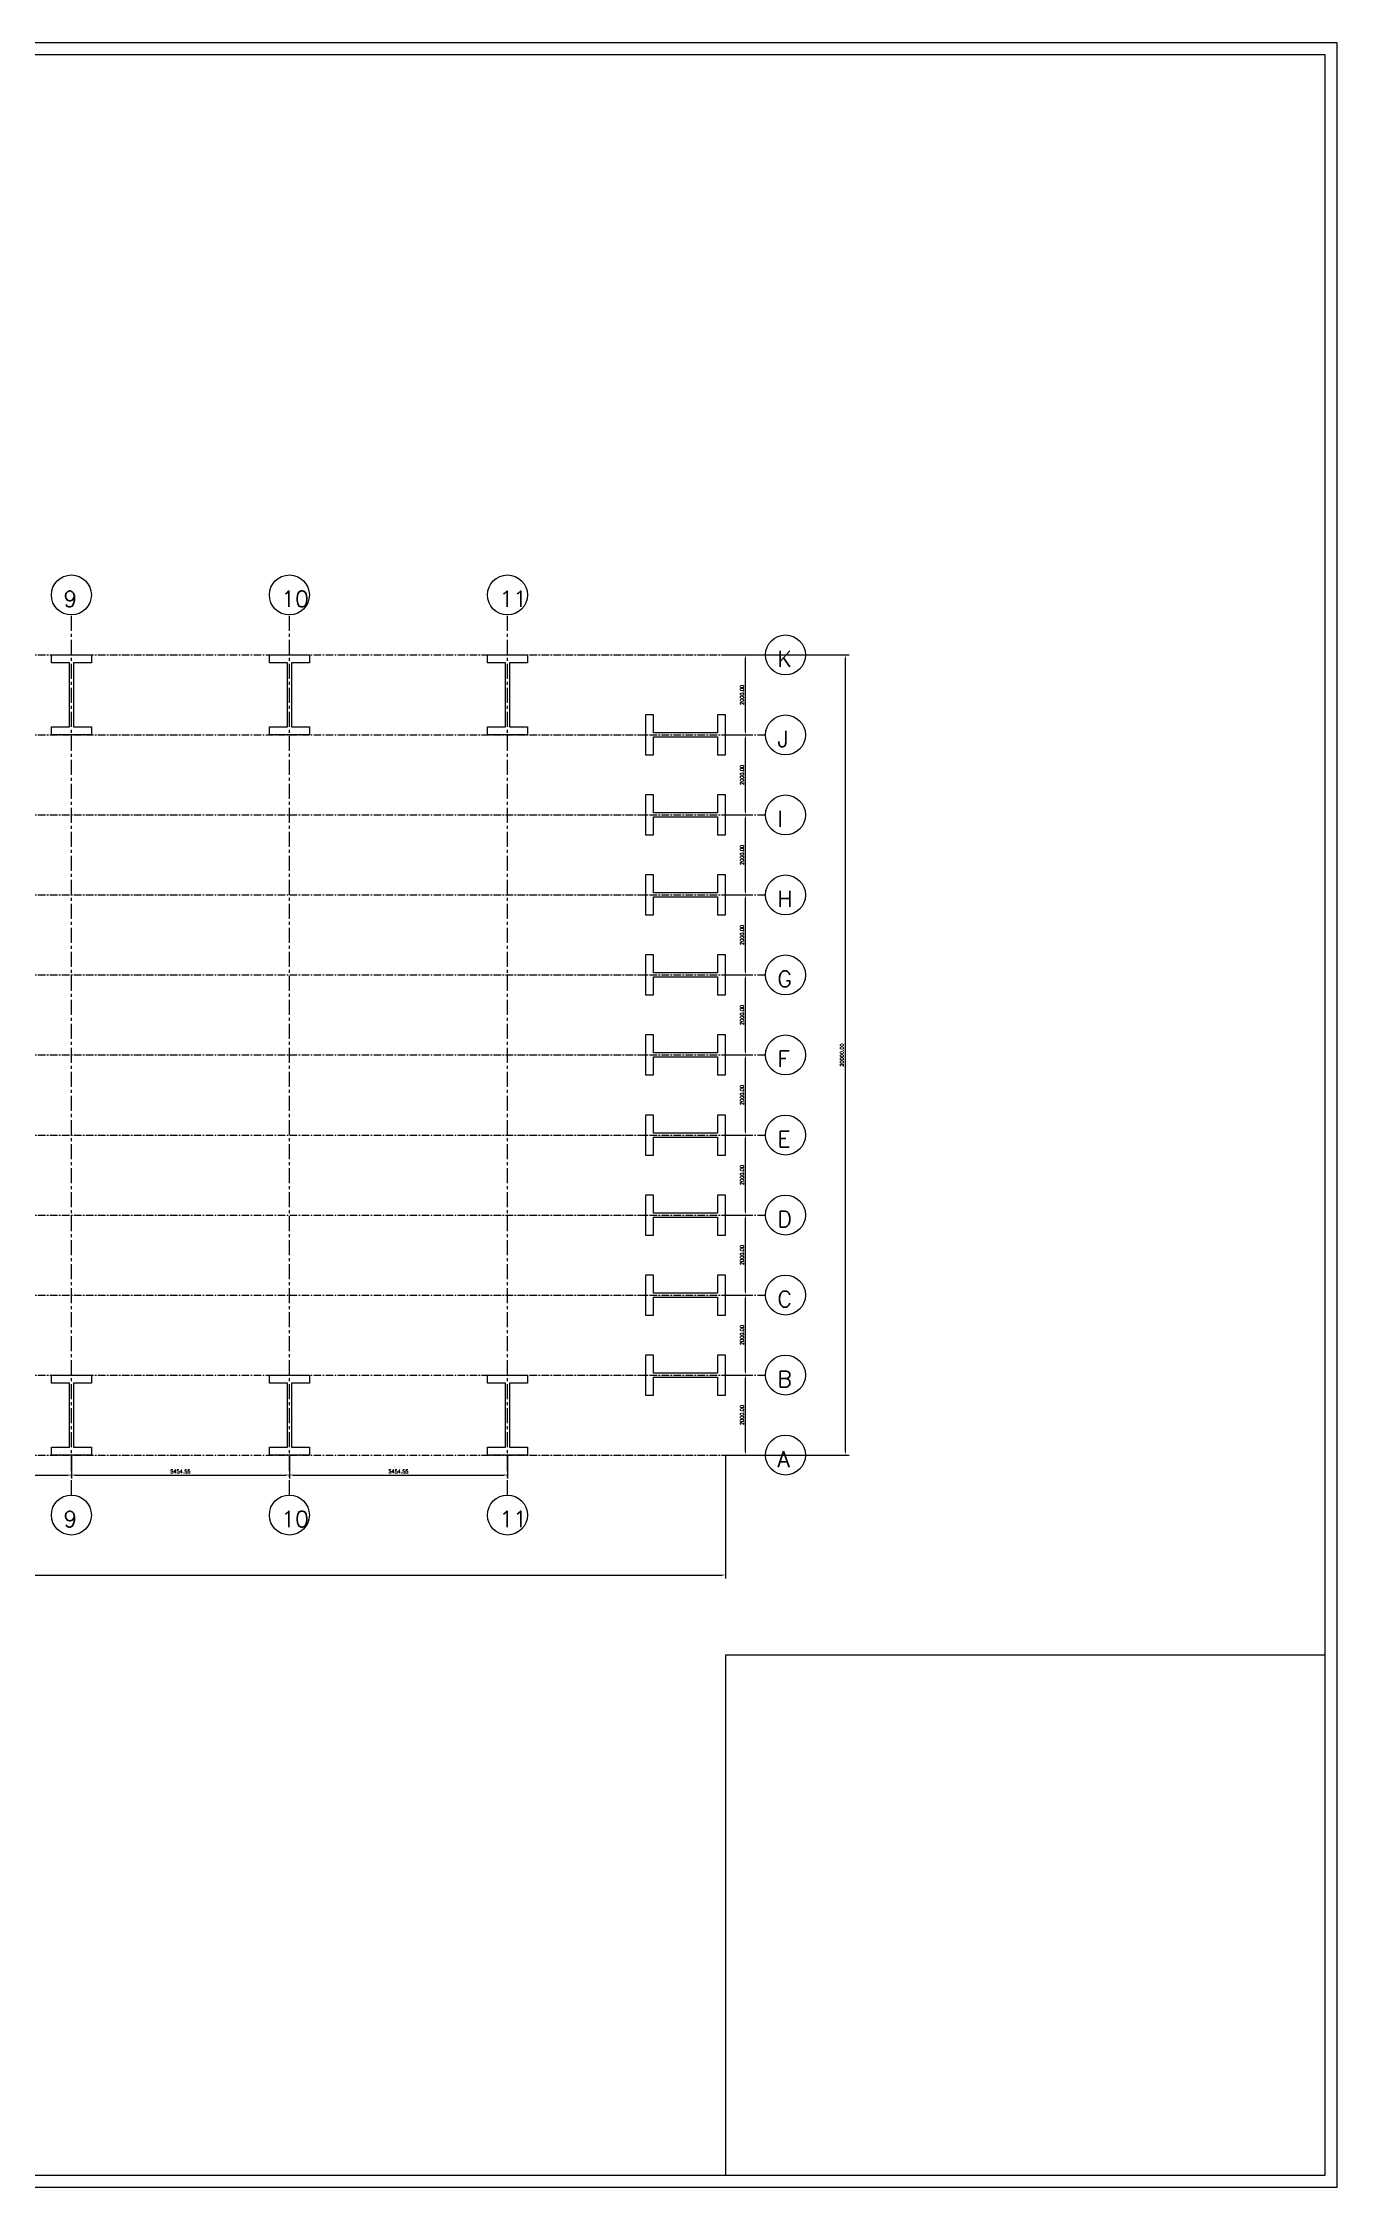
# Model space of a CAD drawing. Extents: x -8300 to 75300, y -18300 to 35300.
# Drawn here: x 42923 to 75300, y -18300 to 35300 of the extents above; entities that cross this region are included whole.
import ezdxf

# ---------------------------------------------------------------- set-up
doc = ezdxf.new("R2010")
doc.units = 0
doc.linetypes.add('Center', pattern=[2, 1.25, -0.25, 0.25, -0.25])
for name, color, linetype in [('Border', 3, 'Continuous'), ('Columns', 5, 'Continuous'), ('Dimensions', 6, 'Continuous'), ('Grids', 1, 'Continuous'), ('Text', 2, 'Continuous')]:
    doc.layers.add(name, color=color, linetype=linetype)
doc.styles.get("Standard").update_dxf_attribs({"font": 'simplex.shx'})
doc.dimstyles.new('karim', dxfattribs={"dimscale": 500, "dimtxt": 0.18, "dimasz": 0.18, "dimexe": 0.18, "dimexo": 0.0625, "dimgap": 0.09, "dimtad": 1, "dimzin": 0, "dimdsep": 46, "dimtxsty": 'Standard', "dimcen": 0.09, "dimadec": 0, "dimazin": 0, "dimtfac": 1, "dimtdec": 4, "dimtofl": 0, "dimtmove": 0, "dimatfit": 3, "dimfxl": 1, "dimtolj": 1, "dimtzin": 0, "dimarcsym": 0})

# ---------------------------------------------------------------- blocks, each defined once
blk = doc.blocks.new('*D8')
at = {"color": 0, "linetype": 'ByBlock', "lineweight": -2}
for p, q in [((38182, -31), (38182, -590)), ((38272, -500), (43546, -500)), ((43636, -31), (43636, -590))]:
    blk.add_line(p, q, dxfattribs=at)
at = {"color": 0}
for points in [[(38182, -500), (38272, -485), (38272, -515)], [(43636, -500), (43546, -515), (43546, -485)]]:
    blk.add_solid(points, dxfattribs=at)
at = {"layer": 'Defpoints'}
for p in [(38182, 0), (43636, 0), (43636, -500)]:
    blk.add_point(p, dxfattribs=at)
at = {"color": 0, "insert": (40909, -455), "char_height": 90, "attachment_point": 8}
blk.add_mtext('5454.55', dxfattribs=at)
blk = doc.blocks.new('Vertical Down I Column')
blk.add_polyline3d([(-500, 0, 0), (-500, 200, 0), (-50, 200, 0), (-50, 1800, 0), (-500, 1800, 0), (-500, 2000, 0), (500, 2000, 0), (500, 1800, 0), (50, 1800, 0), (50, 200, 0), (500, 200, 0), (500, 0, 0), (-500, 0, 0)], close=True)
blk = doc.blocks.new('*D9')
at = {"color": 0, "linetype": 'ByBlock', "lineweight": -2}
for p, q in [((43636, -31), (43636, -590)), ((43726, -500), (49001, -500)), ((49091, -31), (49091, -590))]:
    blk.add_line(p, q, dxfattribs=at)
at = {"color": 0}
for points in [[(43636, -500), (43726, -485), (43726, -515)], [(49091, -500), (49001, -515), (49001, -485)]]:
    blk.add_solid(points, dxfattribs=at)
at = {"layer": 'Defpoints'}
for p in [(43636, 0), (49091, 0), (49091, -500)]:
    blk.add_point(p, dxfattribs=at)
at = {"color": 0, "insert": (46364, -455), "char_height": 90, "attachment_point": 8}
blk.add_mtext('5454.55', dxfattribs=at)
blk = doc.blocks.new('*D10')
at = {"color": 0, "linetype": 'ByBlock', "lineweight": -2}
for p, q in [((49091, -31), (49091, -590)), ((49181, -500), (54455, -500)), ((54545, -31), (54545, -590))]:
    blk.add_line(p, q, dxfattribs=at)
at = {"color": 0}
for points in [[(49091, -500), (49181, -485), (49181, -515)], [(54545, -500), (54455, -515), (54455, -485)]]:
    blk.add_solid(points, dxfattribs=at)
at = {"layer": 'Defpoints'}
for p in [(49091, 0), (54545, 0), (54545, -500)]:
    blk.add_point(p, dxfattribs=at)
at = {"color": 0, "insert": (51818, -455), "char_height": 90, "attachment_point": 8}
blk.add_mtext('5454.55', dxfattribs=at)
blk = doc.blocks.new('Horizontal right I Column')
blk.add_polyline3d([(0, -500, 0), (200, -500, 0), (200, -50, 0), (1800, -50, 0), (1800, -500, 0), (2000, -500, 0), (2000, 500, 0), (1800, 500, 0), (1800, 50, 0), (200, 50, 0), (200, 500, 0), (0, 500, 0), (0, -500, 0)], close=True)
blk = doc.blocks.new('*D11')
at = {"color": 0, "linetype": 'ByBlock', "lineweight": -2}
for p, q in [((60031.25, 2000), (60590, 2000)), ((60500, 90), (60500, 1910)), ((60031.25, 0), (60590, 0))]:
    blk.add_line(p, q, dxfattribs=at)
at = {"color": 0}
for points in [[(60500, 2000), (60515, 1910), (60485, 1910)], [(60500, 0), (60485, 90), (60515, 90)]]:
    blk.add_solid(points, dxfattribs=at)
at = {"layer": 'Defpoints'}
for p in [(60000, 2000), (60500, 2000), (60000, 0)]:
    blk.add_point(p, dxfattribs=at)
at = {"color": 0, "insert": (60455, 1000), "char_height": 90, "attachment_point": 8, "rotation": 90}
blk.add_mtext('2000.00', dxfattribs=at)
blk = doc.blocks.new('*D12')
at = {"color": 0, "linetype": 'ByBlock', "lineweight": -2}
for p, q in [((60031.25, 4000), (60590, 4000)), ((60500, 2090), (60500, 3910)), ((60031.25, 2000), (60590, 2000))]:
    blk.add_line(p, q, dxfattribs=at)
at = {"color": 0}
for points in [[(60500, 4000), (60515, 3910), (60485, 3910)], [(60500, 2000), (60485, 2090), (60515, 2090)]]:
    blk.add_solid(points, dxfattribs=at)
at = {"layer": 'Defpoints'}
for p in [(60000, 4000), (60500, 4000), (60000, 2000)]:
    blk.add_point(p, dxfattribs=at)
at = {"color": 0, "insert": (60455, 3000), "char_height": 90, "attachment_point": 8, "rotation": 90}
blk.add_mtext('2000.00', dxfattribs=at)
blk = doc.blocks.new('*D13')
at = {"color": 0, "linetype": 'ByBlock', "lineweight": -2}
for p, q in [((60031.25, 6000), (60590, 6000)), ((60500, 4090), (60500, 5910)), ((60031.25, 4000), (60590, 4000))]:
    blk.add_line(p, q, dxfattribs=at)
at = {"color": 0}
for points in [[(60500, 6000), (60515, 5910), (60485, 5910)], [(60500, 4000), (60485, 4090), (60515, 4090)]]:
    blk.add_solid(points, dxfattribs=at)
at = {"layer": 'Defpoints'}
for p in [(60000, 6000), (60500, 6000), (60000, 4000)]:
    blk.add_point(p, dxfattribs=at)
at = {"color": 0, "insert": (60455, 5000), "char_height": 90, "attachment_point": 8, "rotation": 90}
blk.add_mtext('2000.00', dxfattribs=at)
blk = doc.blocks.new('*D14')
at = {"color": 0, "linetype": 'ByBlock', "lineweight": -2}
for p, q in [((60031.25, 8000), (60590, 8000)), ((60500, 6090), (60500, 7910)), ((60031.25, 6000), (60590, 6000))]:
    blk.add_line(p, q, dxfattribs=at)
at = {"color": 0}
for points in [[(60500, 8000), (60515, 7910), (60485, 7910)], [(60500, 6000), (60485, 6090), (60515, 6090)]]:
    blk.add_solid(points, dxfattribs=at)
at = {"layer": 'Defpoints'}
for p in [(60000, 8000), (60500, 8000), (60000, 6000)]:
    blk.add_point(p, dxfattribs=at)
at = {"color": 0, "insert": (60455, 7000), "char_height": 90, "attachment_point": 8, "rotation": 90}
blk.add_mtext('2000.00', dxfattribs=at)
blk = doc.blocks.new('*D15')
at = {"color": 0, "linetype": 'ByBlock', "lineweight": -2}
for p, q in [((60031.25, 10000), (60590, 10000)), ((60500, 8090), (60500, 9910)), ((60031.25, 8000), (60590, 8000))]:
    blk.add_line(p, q, dxfattribs=at)
at = {"color": 0}
for points in [[(60500, 10000), (60515, 9910), (60485, 9910)], [(60500, 8000), (60485, 8090), (60515, 8090)]]:
    blk.add_solid(points, dxfattribs=at)
at = {"layer": 'Defpoints'}
for p in [(60000, 10000), (60500, 10000), (60000, 8000)]:
    blk.add_point(p, dxfattribs=at)
at = {"color": 0, "insert": (60455, 9000), "char_height": 90, "attachment_point": 8, "rotation": 90}
blk.add_mtext('2000.00', dxfattribs=at)
blk = doc.blocks.new('*D16')
at = {"color": 0, "linetype": 'ByBlock', "lineweight": -2}
for p, q in [((60031.25, 12000), (60590, 12000)), ((60500, 10090), (60500, 11910)), ((60031.25, 10000), (60590, 10000))]:
    blk.add_line(p, q, dxfattribs=at)
at = {"color": 0}
for points in [[(60500, 12000), (60515, 11910), (60485, 11910)], [(60500, 10000), (60485, 10090), (60515, 10090)]]:
    blk.add_solid(points, dxfattribs=at)
at = {"layer": 'Defpoints'}
for p in [(60000, 12000), (60500, 12000), (60000, 10000)]:
    blk.add_point(p, dxfattribs=at)
at = {"color": 0, "insert": (60455, 11000), "char_height": 90, "attachment_point": 8, "rotation": 90}
blk.add_mtext('2000.00', dxfattribs=at)
blk = doc.blocks.new('*D17')
at = {"color": 0, "linetype": 'ByBlock', "lineweight": -2}
for p, q in [((60031.25, 14000), (60590, 14000)), ((60500, 12090), (60500, 13910)), ((60031.25, 12000), (60590, 12000))]:
    blk.add_line(p, q, dxfattribs=at)
at = {"color": 0}
for points in [[(60500, 14000), (60515, 13910), (60485, 13910)], [(60500, 12000), (60485, 12090), (60515, 12090)]]:
    blk.add_solid(points, dxfattribs=at)
at = {"layer": 'Defpoints'}
for p in [(60000, 14000), (60500, 14000), (60000, 12000)]:
    blk.add_point(p, dxfattribs=at)
at = {"color": 0, "insert": (60455, 13000), "char_height": 90, "attachment_point": 8, "rotation": 90}
blk.add_mtext('2000.00', dxfattribs=at)
blk = doc.blocks.new('*D18')
at = {"color": 0, "linetype": 'ByBlock', "lineweight": -2}
for p, q in [((60031.25, 16000), (60590, 16000)), ((60500, 14090), (60500, 15910)), ((60031.25, 14000), (60590, 14000))]:
    blk.add_line(p, q, dxfattribs=at)
at = {"color": 0}
for points in [[(60500, 16000), (60515, 15910), (60485, 15910)], [(60500, 14000), (60485, 14090), (60515, 14090)]]:
    blk.add_solid(points, dxfattribs=at)
at = {"layer": 'Defpoints'}
for p in [(60000, 16000), (60500, 16000), (60000, 14000)]:
    blk.add_point(p, dxfattribs=at)
at = {"color": 0, "insert": (60455, 15000), "char_height": 90, "attachment_point": 8, "rotation": 90}
blk.add_mtext('2000.00', dxfattribs=at)
blk = doc.blocks.new('*D19')
at = {"color": 0, "linetype": 'ByBlock', "lineweight": -2}
for p, q in [((60031.25, 18000), (60590, 18000)), ((60500, 16090), (60500, 17910)), ((60031.25, 16000), (60590, 16000))]:
    blk.add_line(p, q, dxfattribs=at)
at = {"color": 0}
for points in [[(60500, 18000), (60515, 17910), (60485, 17910)], [(60500, 16000), (60485, 16090), (60515, 16090)]]:
    blk.add_solid(points, dxfattribs=at)
at = {"layer": 'Defpoints'}
for p in [(60000, 18000), (60500, 18000), (60000, 16000)]:
    blk.add_point(p, dxfattribs=at)
at = {"color": 0, "insert": (60455, 17000), "char_height": 90, "attachment_point": 8, "rotation": 90}
blk.add_mtext('2000.00', dxfattribs=at)
blk = doc.blocks.new('*D20')
at = {"color": 0, "linetype": 'ByBlock', "lineweight": -2}
for p, q in [((60031.25, 20000), (60590, 20000)), ((60500, 18090), (60500, 19910)), ((60031.25, 18000), (60590, 18000))]:
    blk.add_line(p, q, dxfattribs=at)
at = {"color": 0}
for points in [[(60500, 20000), (60515, 19910), (60485, 19910)], [(60500, 18000), (60485, 18090), (60515, 18090)]]:
    blk.add_solid(points, dxfattribs=at)
at = {"layer": 'Defpoints'}
for p in [(60000, 20000), (60500, 20000), (60000, 18000)]:
    blk.add_point(p, dxfattribs=at)
at = {"color": 0, "insert": (60455, 19000), "char_height": 90, "attachment_point": 8, "rotation": 90}
blk.add_mtext('2000.00', dxfattribs=at)
blk = doc.blocks.new('*D21')
at = {"color": 0, "linetype": 'ByBlock', "lineweight": -2}
for p, q in [((0, -31.25), (0, -3090)), ((60000, -31.25), (60000, -3090)), ((90, -3000), (59910, -3000))]:
    blk.add_line(p, q, dxfattribs=at)
at = {"color": 0}
for points in [[(0, -3000), (90, -2985), (90, -3015)], [(60000, -3000), (59910, -3015), (59910, -2985)]]:
    blk.add_solid(points, dxfattribs=at)
at = {"layer": 'Defpoints'}
for p in [(0, 0), (60000, 0), (60000, -3000)]:
    blk.add_point(p, dxfattribs=at)
at = {"color": 0, "insert": (30000, -2955), "char_height": 90, "attachment_point": 8}
blk.add_mtext('60000.00', dxfattribs=at)
blk = doc.blocks.new('*D22')
at = {"color": 0, "linetype": 'ByBlock', "lineweight": -2}
for p, q in [((60031.25, 20000), (63090, 20000)), ((63000, 90), (63000, 19910)), ((60031.25, 0), (63090, 0))]:
    blk.add_line(p, q, dxfattribs=at)
at = {"color": 0}
for points in [[(63000, 20000), (63015, 19910), (62985, 19910)], [(63000, 0), (62985, 90), (63015, 90)]]:
    blk.add_solid(points, dxfattribs=at)
at = {"layer": 'Defpoints'}
for p in [(60000, 20000), (63000, 20000), (60000, 0)]:
    blk.add_point(p, dxfattribs=at)
at = {"color": 0, "insert": (62955, 10000), "char_height": 90, "attachment_point": 8, "rotation": 90}
blk.add_mtext('20000.00', dxfattribs=at)

msp = doc.modelspace()

# ---------------------------------------------------------------- linework, layer by layer
at = {"layer": 'Border'}
for points in [[(-8300, -18300, 0), (75300, -18300, 0), (75300, 35300, 0), (-8300, 35300, 0), (-8300, -18300, 0)], [(-8000, -18000, 0), (75000, -18000, 0), (75000, 35000, 0), (-8000, 35000, 0), (-8000, -18000, 0)], [(60000, -18000, 0), (75000, -18000, 0), (75000, -5000, 0), (60000, -5000, 0), (60000, -18000, 0)]]:
    msp.add_polyline3d(points, dxfattribs=at)
at = {"layer": 'Grids', "linetype": 'Center', "ltscale": 300}
for p, q in [((43636.364, -1000), (43636.364, 21000)), ((49090.909, -1000), (49090.909, 21000)), ((54545.455, -1000), (54545.455, 21000))]:
    msp.add_line(p, q, dxfattribs=at)
at = {"layer": 'Grids', "linetype": 'Center', "ltscale": 150}
for p, q in [((-1000, 20000), (61000, 20000)), ((-1000, 18000), (61000, 18000)), ((-1000, 16000), (61000, 16000)), ((-1000, 14000), (61000, 14000)), ((-1000, 12000), (61000, 12000)), ((-1000, 10000), (61000, 10000)), ((-1000, 8000), (61000, 8000)), ((-1000, 6000), (61000, 6000)), ((-1000, 4000), (61000, 4000)), ((-1000, 2000), (61000, 2000)), ((-1000, 0), (61000, 0))]:
    msp.add_line(p, q, dxfattribs=at)
at = {"layer": 'Grids'}
for centre in [(43636.364, 21500), (49090.909, 21500), (54545.455, 21500), (61500, 20000), (61500, 18000), (61500, 16000), (61500, 14000), (61500, 12000), (61500, 10000), (61500, 8000), (61500, 6000), (61500, 4000), (61500, 2000), (61500, 0), (43636.364, -1500), (49090.909, -1500), (54545.455, -1500)]:
    msp.add_circle(centre, 500, dxfattribs=at)

# ---------------------------------------------------------------- block references
at = {"layer": 'Columns'}
for name, p in [('Vertical Down I Column', (43636.364, 18000)), ('Vertical Down I Column', (49090.909, 18000)), ('Vertical Down I Column', (54545.455, 18000)), ('Horizontal right I Column', (58000, 18000)), ('Horizontal right I Column', (58000, 16000)), ('Horizontal right I Column', (58000, 14000)), ('Horizontal right I Column', (58000, 12000)), ('Horizontal right I Column', (58000, 10000)), ('Horizontal right I Column', (58000, 8000)), ('Horizontal right I Column', (58000, 6000)), ('Horizontal right I Column', (58000, 4000)), ('Horizontal right I Column', (58000, 2000)), ('Vertical Down I Column', (43636.364, 0)), ('Vertical Down I Column', (49090.909, 0)), ('Vertical Down I Column', (54545.455, 0))]:
    msp.add_blockref(name, p, dxfattribs=at)

# ---------------------------------------------------------------- texts
at = {"layer": 'Text', "char_height": 400, "attachment_point": 1}
for s, insert in [('9', (43436.364, 21600)), ('10', (48890.909, 21600)), ('11', (54345.455, 21600)), ('K', (61300, 20100)), ('J', (61300, 18100)), ('I', (61300, 16100)), ('H', (61300, 14100)), ('G', (61300, 12100)), ('F', (61300, 10100)), ('E', (61300, 8100)), ('D', (61300, 6100)), ('C', (61300, 4100)), ('B', (61300, 2100)), ('A', (61300, 100)), ('9', (43436.364, -1400)), ('10', (48890.909, -1400)), ('11', (54345.455, -1400))]:
    msp.add_mtext(s, dxfattribs=dict(at, insert=insert))

# ---------------------------------------------------------------- dimensions: what is measured, and where the dimension line sits
at = {"layer": 'Dimensions'}
for p1, p2, distance, picture, middle in [((60000, 18000), (60000, 20000), -500, '*D20', (60500, 19000)), ((60000, 0), (60000, 20000), -3000, '*D22', (63000, 10000)), ((60000, 16000), (60000, 18000), -500, '*D19', (60500, 17000)), ((60000, 14000), (60000, 16000), -500, '*D18', (60500, 15000)), ((60000, 12000), (60000, 14000), -500, '*D17', (60500, 13000)), ((60000, 10000), (60000, 12000), -500, '*D16', (60500, 11000)), ((60000, 8000), (60000, 10000), -500, '*D15', (60500, 9000)), ((60000, 6000), (60000, 8000), -500, '*D14', (60500, 7000)), ((60000, 4000), (60000, 6000), -500, '*D13', (60500, 5000)), ((60000, 2000), (60000, 4000), -500, '*D12', (60500, 3000)), ((60000, 0), (60000, 2000), -500, '*D11', (60500, 1000)), ((0, 0), (60000, 0), -3000, '*D21', (30000, -3000)), ((38181.818, 0), (43636.364, 0), -500, '*D8', (40909.091, -500)), ((43636.3636, 0), (49090.9091, 0), -500, '*D9', (46363.6364, -500)), ((49090.909, 0), (54545.455, 0), -500, '*D10', (51818.182, -500))]:
    dim = msp.add_aligned_dim(p1=p1, p2=p2, distance=distance, dimstyle='karim', override={"dimpost": '<>'}, dxfattribs=at)
    dim.commit()
    dim.dimension.update_dxf_attribs({"geometry": picture, "text_midpoint": middle})

doc.saveas('drawing.dxf')
